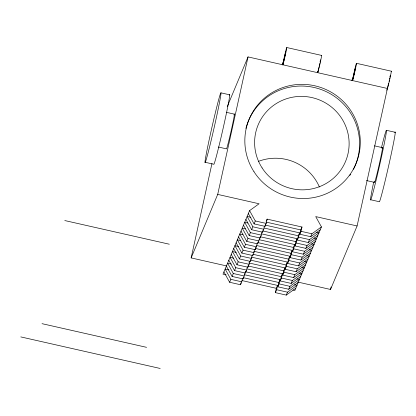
<?xml version="1.0" encoding="UTF-8"?>
<svg xmlns="http://www.w3.org/2000/svg" width="416" height="416" viewBox="0 0 416 416"><rect width="100%" height="100%" fill="white"/><g stroke="black" fill="none" stroke-linecap="round" stroke-linejoin="round"><path stroke-width="0.62" d="M320.518 60.544L320.58 59.805M388.44 83.434L388.331 84.219L388.658 83.236M390.296 75.795L390.062 77.1M320.169 62.286L320.367 61.318M389.631 79.149L389.865 78.062M226.881 266.001L191.142 257.91L211.968 163.509M191.142 257.91L217.708 194.402L248.04 56.914L387.426 88.473L386.698 90.225M282.885 64.802L285.776 51.87L283.837 60.507L282.1 64.657M223.922 271.955L229.648 282.277L240.536 284.742L240.942 282.901M240.536 284.742L241.758 281.819L242.434 278.751M226.361 266.115L232.092 276.437L242.98 278.902L243.386 277.061M242.98 278.902L244.202 275.98L244.878 272.912M228.805 260.276L234.536 270.598L245.424 273.062L245.83 271.222M245.424 273.062L246.646 270.14L247.322 267.072M231.249 254.436L236.974 264.758L247.863 267.223L248.274 265.382M247.863 267.223L249.085 264.3L249.766 261.232M233.693 248.596L239.418 258.918L250.307 261.383L250.713 259.542M250.307 261.383L251.529 258.461L252.205 255.393M236.132 242.757L241.862 253.079L252.751 255.544L253.022 254.316M252.751 255.544L253.973 252.621L254.649 249.553M238.576 236.917L244.306 247.239L255.195 249.704L255.736 247.25M255.195 249.704L256.417 246.782L257.093 243.714M257.774 243.251L258.045 242.024M241.02 231.078L246.745 241.4L257.639 243.864L258.856 240.942L259.537 237.874M243.464 225.238L249.189 235.56L260.078 238.025L260.348 236.798M260.078 238.025L261.3 235.102L261.976 232.034M245.908 219.398L251.633 229.72L262.522 232.185L262.792 230.958M262.522 232.185L263.744 229.263L264.42 226.195M248.347 213.559L254.077 223.881L264.966 226.346L265.372 224.505M264.966 226.346L266.188 223.423L267.134 219.128L301.98 227.016L301.033 231.312L299.811 234.234L310.7 236.699L320.221 229.83M317.736 72.696L318.682 68.396M295.792 288.231L286.276 295.095L275.382 292.63L276.333 288.335L277.555 285.412L243.339 277.67M275.382 292.63L276.604 289.713L277.555 285.412M298.236 282.391L288.714 289.255L277.826 286.79L278.777 282.495L279.994 279.573L245.783 271.83M277.826 286.79L279.048 283.873L279.994 279.573M300.68 276.546L291.158 283.416L280.27 280.951L281.216 276.656L282.438 273.733L248.227 265.99M280.27 280.951L281.492 278.028L282.438 273.733M303.118 270.707L293.602 277.576L282.714 275.111L283.66 270.816L284.882 267.894L250.666 260.151M282.714 275.111L283.936 272.189L284.882 267.894M305.562 264.867L296.046 271.736L285.158 269.272L286.104 264.976L287.326 262.054L253.11 254.311M285.158 269.272L286.374 266.349L287.326 262.054M308.006 259.028L298.49 265.897L287.596 263.432L288.548 259.137L289.77 256.214L255.554 248.472M287.596 263.432L288.818 260.51L289.77 256.214M310.45 253.188L300.929 260.057L290.04 257.592L290.987 253.297L292.209 250.375L257.998 242.632M290.04 257.592L291.262 254.67L292.209 250.375M312.894 247.348L303.373 254.218L292.484 251.753L293.431 247.458L294.653 244.535L260.442 236.792M292.484 251.753L293.706 248.83L294.653 244.535M315.333 241.509L305.817 248.378L294.928 245.913L295.875 241.618L297.097 238.696L262.881 230.948M294.928 245.913L296.15 242.991L297.097 238.696M317.777 235.669L308.261 242.538L297.367 240.074L298.319 235.778L299.541 232.856L265.325 225.108M297.367 240.074L298.589 237.151L299.541 232.856M299.811 234.234L300.763 229.939L301.98 227.016M352.581 80.584L355.472 67.652L353.527 76.284L351.796 80.434M297.929 282.084L330.533 289.468L331.089 286.936M330.533 289.468L357.094 225.961L388.242 84.791M319.935 63.372L319.42 65.619M389.116 81.396L389.376 80.288M320.086 61.578L320.299 60.746M319.176 66.622L318.791 68.063M389.995 76.523L390.161 75.92M227.24 106.642L248.04 56.914M217.708 194.402L259.09 203.772L249.569 210.642L223.002 274.149L226.158 274.862M229.648 282.277L230.87 279.354L225.144 269.038L228.925 269.896M232.092 276.437L233.314 273.515L227.583 263.198L231.369 264.056M234.536 270.598L235.752 267.675L230.027 257.358L233.813 258.216M236.974 264.758L238.196 261.836L232.471 251.519L236.252 252.377M239.418 258.918L240.64 255.996L234.915 245.679L238.696 246.532M241.862 253.079L243.084 250.156L237.354 239.84L240.51 240.552M244.306 247.239L245.523 244.317L239.798 234L242.949 234.712M246.745 241.4L247.967 238.477L242.242 228.16L245.393 228.873M249.189 235.56L250.411 232.638L244.686 222.321L247.837 223.033M251.633 229.72L252.855 226.798L247.125 216.481L250.91 217.334M254.077 223.881L255.299 220.958L249.569 210.642M266.401 220.88L267.134 219.128M286.276 295.095L287.498 292.178L297.014 285.308L294.492 284.736M288.714 289.255L289.936 286.338L299.458 279.469L296.936 278.897M291.158 283.416L292.38 280.498L301.902 273.629L299.38 273.057M293.602 277.576L294.824 274.659L304.34 267.79L301.818 267.218M296.046 271.736L297.268 268.819L306.784 261.95L304.262 261.378M298.49 265.897L299.707 262.98L309.228 256.11L306.706 255.538M300.929 260.057L302.151 257.135L311.672 250.271L309.15 249.699M303.373 254.218L304.595 251.295L314.111 244.431L311.594 243.859M305.817 248.378L307.039 245.456L316.555 238.592L314.033 238.02M308.261 242.538L309.483 239.616L318.999 232.752L316.477 232.18M310.7 236.699L311.922 233.776L321.443 226.912L315.713 216.59L357.094 225.961M321.443 226.912L294.876 290.42L292.984 289.988M286.775 47.533A8.939 0.276 -77.2 0 1 283.873 61.256A8.939 0.276 -77.2 0 1 283.702 59.847A8.939 0.276 -77.2 0 1 286.775 47.533L321.62 55.422M356.465 63.31A8.939 0.276 -77.2 0 1 353.569 77.033A8.939 0.276 -77.2 0 1 353.397 75.624A8.939 0.276 -77.2 0 1 356.465 63.31L391.316 71.198M220.964 92.841A35.745 1.108 -77.2 0 1 209.373 147.732A35.745 1.108 -77.2 0 1 208.686 142.09A35.745 1.108 -77.2 0 1 220.964 92.841L229.679 94.817M386.49 130.317L395.2 132.288M226.32 112.31L234.411 114.145M374.421 145.839L382.512 147.67M218.364 147.025L226.455 148.855A17.872 0.556 -77.2 0 0 231.488 129.329A17.872 0.556 -77.2 0 0 233.953 115.081M366.465 180.554L374.551 182.385M205.052 162.266L213.762 164.237A35.745 1.108 -77.2 0 0 223.153 128.222A35.745 1.108 -77.2 0 0 229.304 95.155M370.573 199.742L379.288 201.713A35.745 1.108 -77.2 0 0 388.674 165.698A35.745 1.108 -77.2 0 0 394.826 132.626M265.912 222.045L300.763 229.939M255.299 220.958L266.188 223.423M301.033 231.312L311.922 233.776M264.103 228.03L298.319 235.778M252.855 226.798L263.744 229.263M298.589 237.151L309.483 239.616M261.659 233.87L295.875 241.618M250.411 232.638L261.3 235.102M296.15 242.991L307.039 245.456M259.22 239.71L293.431 247.458M247.967 238.477L258.856 240.942M293.706 248.83L304.595 251.295M256.776 245.549L290.987 253.297M245.523 244.317L256.417 246.782M291.262 254.67L302.151 257.135M253.698 251.248L288.548 259.137M243.084 250.156L253.973 252.621M288.818 260.51L299.707 262.98M251.259 257.088L286.104 264.976M240.64 255.996L251.529 258.461M286.374 266.349L297.268 268.819M64.766 220.553L169.307 244.218M248.815 262.928L283.66 270.816M238.196 261.836L249.085 264.3M283.936 272.189L294.824 274.659M247.005 268.908L281.216 276.656M235.752 267.675L246.646 270.14M281.492 278.028L292.38 280.498M244.561 274.747L278.777 282.495M233.314 273.515L244.202 275.98M279.048 283.873L289.936 286.338M242.117 280.587L276.333 288.335M230.87 279.354L241.758 281.819M276.604 289.713L287.498 292.178M42.016 323.669L146.557 347.334M20.8 336.908L160.186 368.467M391.222 71.287A8.939 0.276 -77.2 0 1 389.423 80.694A8.939 0.276 -77.2 0 1 387.379 88.052M321.526 55.51A8.939 0.276 -77.2 0 1 319.467 66.04A8.939 0.276 -77.2 0 1 317.86 71.209M381.436 147.81A35.745 1.108 -77.2 0 1 385.304 138.315A35.745 1.108 -77.2 0 1 373.183 191.88A35.745 1.108 -77.2 0 1 373.688 182.062M382.054 148.611A17.872 0.556 -77.2 0 1 379.075 165.136A17.872 0.556 -77.2 0 1 374.639 181.371M258.565 161.325A47.362 46.613 22.7 0 1 319.42 186.997M350.563 174.32A57.866 56.95 22.7 0 1 349.84 175.406M245.908 128.466A57.866 56.95 22.7 0 1 322.01 89.851A57.866 56.95 22.7 0 1 353.47 169.281M253.999 171.751A57.866 56.95 22.7 0 0 353.876 168.173A57.866 56.95 22.7 0 0 299.827 84.391A57.866 56.95 22.7 0 0 253.999 171.751M262.111 167.929A47.362 46.613 22.7 0 0 343.866 165.001A47.362 46.613 22.7 0 0 299.619 96.418A47.362 46.613 22.7 0 0 262.111 167.929"/></g></svg>
